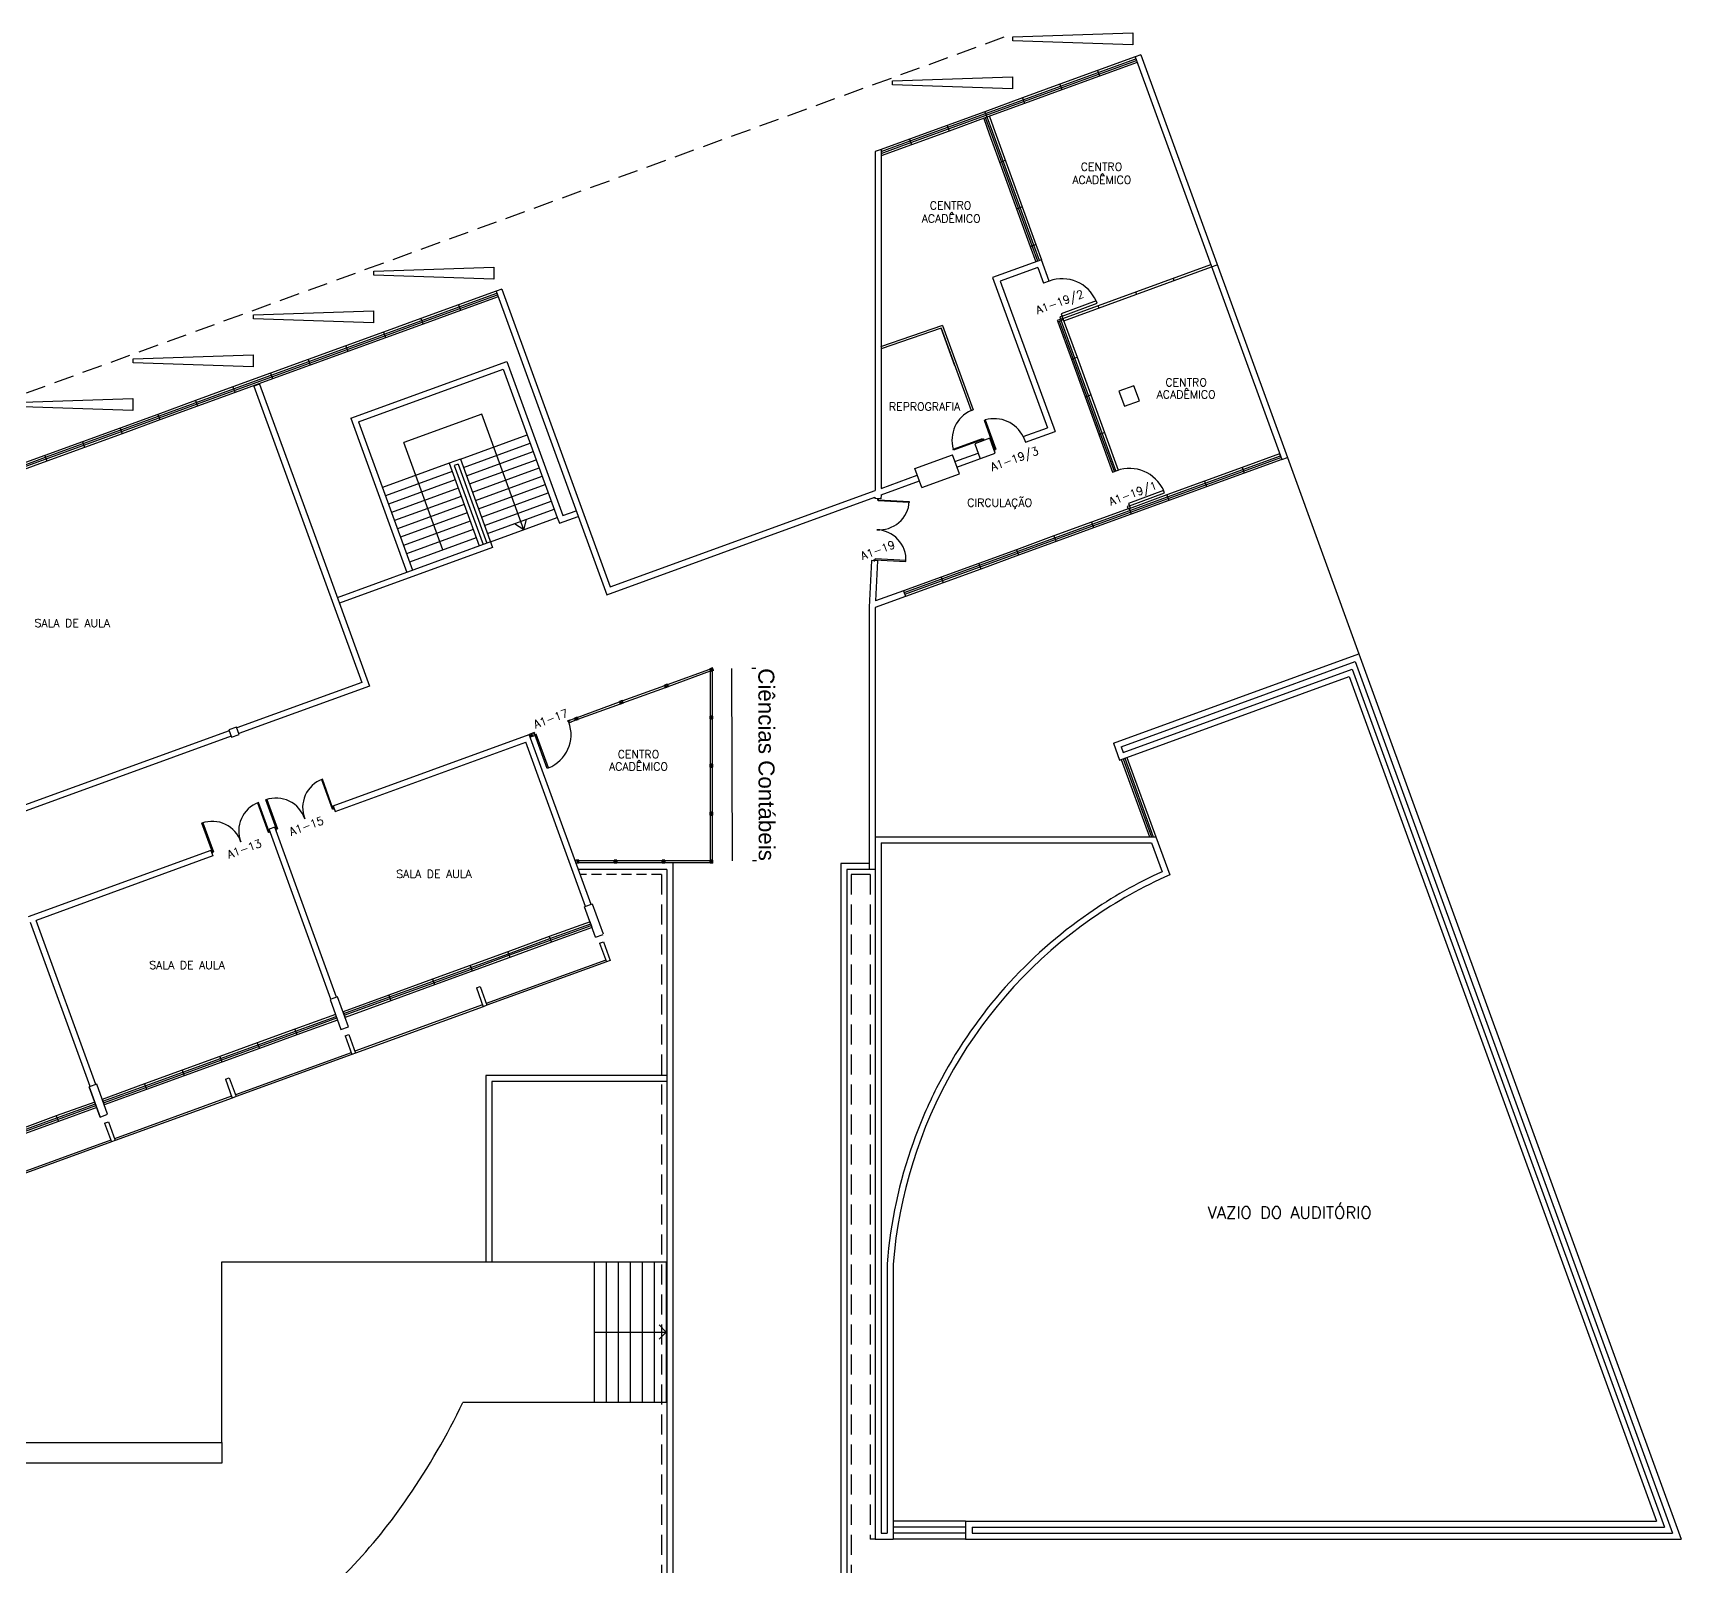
# Model space of a CAD drawing. Header units: millimetres. Extents: x -7340 to 2863, y 1192 to 16198.
# Drawn here: x 2821.81 to 2862.99, y 1228.91 to 1267.22 of the extents above; entities that cross this region are included whole.
import ezdxf
from ezdxf.enums import TextEntityAlignment as Align

# ---------------------------------------------------------------- set-up
doc = ezdxf.new("R2010")
doc.units = ezdxf.units.MM
doc.linetypes.add('DASHED', pattern=[0.75, 0.5, -0.25])
doc.linetypes.add('HIDDEN', pattern=[0.375, 0.25, -0.125])
for name, color, linetype in [('1', 1, 'Continuous'), ('ALVE', 2, 'Continuous'), ('ALVENARIA', 2, 'Continuous'), ('DIV2', 1, 'Continuous'), ('DIVISORIA', 2, 'Continuous'), ('ENDEREÇO', 2, 'Continuous'), ('ESC', 1, 'Continuous'), ('ESQUADRIA-', 1, 'Continuous'), ('ESTRUTURA', 3, 'Continuous'), ('GUARDACORPO', 1, 'Continuous'), ('PISO', 1, 'Continuous'), ('PORTA', 2, 'Continuous'), ('PROJECAO', 1, 'HIDDEN'), ('SALAS-DE-AULA', 2, 'Continuous'), ('TEXTO', 2, 'Continuous'), ('TEXTO-CENTRO-CUSTO', 2, 'Continuous')]:
    doc.layers.add(name, color=color, linetype=linetype)
doc.styles.get("Standard").update_dxf_attribs({"font": 'arial.ttf'})
doc.styles.add('UNB-100', font='simplex.shx', dxfattribs={"height": 0.2})
doc.dimstyles.new('1', dxfattribs={"dimtxt": 0.4, "dimasz": 0.18, "dimexe": 0.5, "dimexo": 1, "dimgap": 0.1, "dimtad": 1, "dimdec": 4, "dimzin": 12, "dimdsep": 46, "dimtxsty": 'Standard', "dimblk1": 'NONE', "dimblk2": 'NONE', "dimsah": 1, "dimcen": 0, "dimclrd": 2, "dimclre": 2, "dimclrt": 2, "dimadec": 0, "dimazin": 0, "dimtfac": 1, "dimtdec": 4, "dimtofl": 0, "dimtmove": 2, "dimatfit": 3, "dimldrblk": 'NONE', "dimfxl": 1, "dimtolj": 1, "dimtzin": 4, "dimarcsym": 0})

# ---------------------------------------------------------------- blocks, each defined once
blk = doc.blocks.new('ESQ1', base_point=(1.096, 1.3))
for p, q in [((1.096, 1.3), (1.096, 1.45)), ((1.096, 1.45), (2.096, 1.45)), ((2.096, 1.394), (1.096, 1.394)), ((2.096, 1.351), (1.096, 1.351)), ((1.096, 1.3), (2.096, 1.3)), ((2.096, 1.3), (2.096, 1.45))]:
    blk.add_line(p, q)
blk = doc.blocks.new('PD', base_point=(61, 32.975))
at = {"linetype": 'Continuous'}
for p, q in [((60.9, 33.75), (60.9, 33)), ((60.95, 33.75), (60.9, 33.75)), ((60.95, 33), (60.95, 33.75)), ((60.9, 33), (60.95, 33)), ((60.95, 33), (60.95, 32.95)), ((61, 33), (60.95, 33)), ((60.95, 32.95), (61, 32.95)), ((61, 32.95), (61, 33))]:
    blk.add_line(p, q, dxfattribs=at)
blk.add_arc((60.95, 33.002), 0.75, 93.8224, 180.1275, dxfattribs=at)
blk = doc.blocks.new('*D75')
at = {"layer": 'DEFPOINTS', "color": 0, "linetype": 'Continuous', "transparency": 16777216}
for p in [(2838.879, 1251.334), (2839.278, 1251.335), (2838.891, 1246.532)]:
    blk.add_point(p, dxfattribs=at)
at = {"layer": 'TEXTO-CENTRO-CUSTO', "color": 2, "linetype": 'Continuous', "lineweight": -2, "transparency": 16777216}
for p, q in [((2839.289, 1246.533), (2839.278, 1251.335)), ((2839.879, 1251.336), (2839.778, 1251.336)), ((2839.891, 1246.534), (2839.789, 1246.534))]:
    blk.add_line(p, q, dxfattribs=at)
at = {"layer": 'TEXTO-CENTRO-CUSTO', "color": 2, "linetype": 'Continuous', "transparency": 16777216, "insert": (2840.14, 1248.936), "char_height": 0.4, "attachment_point": 5, "rotation": 270.1369}
blk.add_mtext('\\A1;Ciências Contábeis', dxfattribs=at)
blk = doc.blocks.new('_NONE')
at = {"color": 0, "linetype": 'ByBlock'}
blk.add_circle((0, 0), 0.25, dxfattribs=at)

msp = doc.modelspace()

# ---------------------------------------------------------------- linework, layer by layer
at = {"layer": '1', "color": 1, "linetype": 'Continuous'}
msp.add_lwpolyline([(2835.83706, 1234.75425), (2837.63706, 1234.75425), (2837.45675, 1234.93456), (2837.63706, 1234.75425), (2837.45675, 1234.57394)], dxfattribs=at)
at = {"layer": 'ALVE'}
for p, q in [((2849.2984, 1267.21753), (2849.2984, 1266.91753)), ((2849.2984, 1267.21753), (2849.2984, 1266.91753)), ((2849.49498, 1266.66983), (2849.35403, 1266.61853)), ((2849.35403, 1266.61853), (2853.01602, 1256.55728)), ((2849.49498, 1266.66983), (2853.15697, 1256.60858)), ((2843.00588, 1264.30799), (2842.85588, 1264.25339)), ((2843.00588, 1264.30799), (2843.00588, 1255.83689)), ((2842.85588, 1264.25339), (2842.85588, 1255.7823)), ((2847.01339, 1261.55222), (2845.79179, 1261.10759)), ((2847.20772, 1261.0183), (2847.01339, 1261.55222)), ((2845.79179, 1261.10759), (2847.15987, 1257.34882)), ((2846.92374, 1261.35996), (2845.98405, 1261.01794)), ((2845.98405, 1261.01794), (2847.35213, 1257.25917)), ((2846.92374, 1261.35996), (2847.06677, 1260.967)), ((2847.20772, 1261.0183), (2847.06677, 1260.967)), ((2833.52863, 1260.81684), (2833.38768, 1260.76553)), ((2833.38768, 1260.76553), (2836.14813, 1253.18125)), ((2833.52863, 1260.81684), (2836.23778, 1253.37351)), ((2844.50739, 1259.8407), (2845.2572, 1257.78057)), ((2844.53725, 1259.90476), (2845.30417, 1257.79766)), ((2847.54749, 1260.08479), (2847.40654, 1260.03348)), ((2847.40654, 1260.03348), (2847.41792, 1260.00223)), ((2847.54749, 1260.08479), (2847.55887, 1260.05353)), ((2829.75394, 1257.59203), (2833.65367, 1259.01141)), ((2833.65367, 1259.01141), (2835.05595, 1255.15867)), ((2829.9462, 1257.50238), (2833.56401, 1258.81916)), ((2833.56401, 1258.81916), (2834.91499, 1255.10737)), ((2827.47531, 1258.44348), (2827.33436, 1258.39218)), ((2827.33436, 1258.39218), (2828.65153, 1254.77326)), ((2827.47531, 1258.44348), (2828.84379, 1254.68361)), ((2829.75394, 1257.59203), (2831.15622, 1253.73929)), ((2829.9462, 1257.50238), (2831.29718, 1253.79059)), ((2832.4946, 1256.56761), (2832.21269, 1256.465)), ((2832.4946, 1256.56761), (2833.29834, 1254.35933)), ((2853.01602, 1256.55728), (2853.15697, 1256.60858)), ((2832.21269, 1256.465), (2832.96513, 1254.39768)), ((2832.43483, 1256.43944), (2832.34086, 1256.40524)), ((2832.34086, 1256.40524), (2833.0591, 1254.43188)), ((2832.43483, 1256.43944), (2833.15307, 1254.46608)), ((2835.05595, 1255.15867), (2835.38484, 1255.27838)), ((2834.91499, 1255.10737), (2834.9663, 1254.96642)), ((2834.9663, 1254.96642), (2835.43614, 1255.13743)), ((2828.65153, 1254.77326), (2830.02919, 1250.98817)), ((2828.84379, 1254.68361), (2830.22145, 1250.89852)), ((2833.24704, 1254.50029), (2829.41779, 1253.10655)), ((2833.29834, 1254.35933), (2829.4691, 1252.9656)), ((2843.56727, 1253.27978), (2843.61858, 1253.13883)), ((2843.61858, 1253.13883), (2842.85588, 1252.86123)), ((2854.94244, 1251.70307), (2862.99457, 1229.58)), ((2854.70133, 1251.13643), (2862.38345, 1230.03)), ((2854.77559, 1251.32309), (2862.58023, 1229.88)), ((2854.85278, 1251.51081), (2862.78035, 1229.73)), ((2830.02919, 1250.98817), (2827.84441, 1250.19298)), ((2830.22145, 1250.89852), (2827.89571, 1250.05202)), ((2827.84441, 1250.19298), (2826.90472, 1249.85096)), ((2827.89571, 1250.05202), (2826.95602, 1249.71)), ((2826.71678, 1249.78255), (2820.95333, 1247.68483)), ((2826.76808, 1249.6416), (2821.00463, 1247.54387)), ((2829.31032, 1247.90429), (2834.21414, 1249.68913)), ((2829.36163, 1247.76333), (2834.12449, 1249.49687)), ((2835.62085, 1245.38564), (2834.12449, 1249.49687)), ((2835.76181, 1245.43694), (2834.21414, 1249.68913)), ((2827.8548, 1247.37032), (2827.71385, 1247.31902)), ((2829.25882, 1243.07425), (2827.71385, 1247.31902)), ((2829.39977, 1243.12555), (2827.8548, 1247.37032)), ((2826.25563, 1246.79247), (2821.69593, 1245.13288)), ((2826.30693, 1246.65152), (2821.88819, 1245.04323)), ((2823.2409, 1240.88811), (2821.74724, 1244.99192)), ((2823.38186, 1240.93941), (2821.88819, 1245.04323))]:
    msp.add_line(p, q, dxfattribs=at)
at = {"layer": 'ALVE', "linetype": 'Continuous'}
for p, q in [((2851.26425, 1261.37022), (2851.40521, 1261.42152)), ((2846.558, 1257.12976), (2847.15987, 1257.34882)), ((2846.61131, 1256.98954), (2847.35213, 1257.25917)), ((2844.85049, 1256.50828), (2845.43084, 1256.71951)), ((2844.90179, 1256.36732), (2845.85802, 1256.71536)), ((2843.00588, 1255.83689), (2843.9108, 1256.16626)), ((2836.23778, 1253.37351), (2842.85588, 1255.7823)), ((2843.00588, 1255.67727), (2843.00042, 1255.57483)), ((2843.00588, 1255.67727), (2843.9621, 1256.0253)), ((2836.14813, 1253.18125), (2842.8527, 1255.62151)), ((2842.8527, 1255.62151), (2842.85063, 1255.58281)), ((2843.00042, 1255.57483), (2842.85063, 1255.58281)), ((2842.76808, 1254.03299), (2842.70588, 1252.86522)), ((2842.91787, 1254.02501), (2842.86455, 1253.02401)), ((2843.56727, 1253.27978), (2842.86455, 1253.02401)), ((2842.70588, 1252.86522), (2842.70588, 1246.31741)), ((2842.85588, 1252.86123), (2842.85588, 1229.58)), ((2848.81113, 1249.47146), (2854.94244, 1251.70307)), ((2848.96504, 1249.04859), (2854.70133, 1251.13643)), ((2849.00339, 1249.3818), (2854.85278, 1251.51081)), ((2849.05469, 1249.24085), (2854.77559, 1251.32309)), ((2848.81113, 1249.47146), (2848.96504, 1249.04859)), ((2849.00339, 1249.3818), (2849.05469, 1249.24085)), ((2829.31032, 1247.90429), (2829.36163, 1247.76333)), ((2842.85588, 1247.13094), (2849.87155, 1247.13094)), ((2849.87155, 1247.13094), (2850.21804, 1246.17895)), ((2843.00588, 1246.98094), (2843.00588, 1229.73)), ((2843.00588, 1246.98094), (2849.76652, 1246.98094)), ((2849.76652, 1246.98094), (2850.02933, 1246.25885)), ((2844.5112, 1241.08376), (2844.43243, 1240.93376)), ((2843.85941, 1239.63744), (2843.80478, 1239.48744)), ((2843.15588, 1236.46247), (2843.15588, 1229.73)), ((2843.30588, 1236.45059), (2843.30588, 1229.58)), ((2843.00588, 1229.73), (2843.15588, 1229.73)), ((2845.11126, 1230.03), (2862.38345, 1230.03)), ((2845.11126, 1230.03), (2845.11126, 1229.58)), ((2845.28282, 1229.88), (2862.58023, 1229.88)), ((2845.28282, 1229.88), (2845.28282, 1229.73)), ((2845.28282, 1229.73), (2862.78035, 1229.73)), ((2842.85588, 1229.58), (2843.30588, 1229.58)), ((2845.11126, 1229.58), (2862.99457, 1229.58))]:
    msp.add_line(p, q, dxfattribs=at)
at = {"layer": 'ALVE'}
msp.add_lwpolyline([(2845.25699, 1257.78049), (2845.30417, 1257.79766)], dxfattribs=at)
at = {"layer": 'ALVE', "linetype": 'Continuous'}
for radius, start, end in [(11.78604, 114.443015, 124.703177), (11.63604, 113.75988, 124.775457), (11.63604, 124.775457, 175.458074), (11.78604, 124.703177, 151.882148), (11.78604, 152.705787, 159.59999), (11.78604, 160.376052, 175.458074)]:
    msp.add_arc((2854.90626, 1235.52915), radius, start, end, dxfattribs=at)
at = {"layer": 'ALVENARIA'}
msp.add_line((2821.31101, 1257.98115), (2824.31101, 1258.08115), dxfattribs=at)
at = {"layer": 'DIV2'}
for p, q in [((2847.54749, 1260.08479), (2851.24261, 1261.4297)), ((2847.56914, 1260.02531), (2851.26425, 1261.37022)), ((2850.30291, 1261.08768), (2850.32456, 1261.0282)), ((2849.36322, 1260.74566), (2849.38487, 1260.68618)), ((2848.42353, 1260.40364), (2848.44518, 1260.34416)), ((2837.66623, 1250.93495), (2838.72808, 1251.32143)), ((2837.68333, 1250.88796), (2838.74518, 1251.27445)), ((2838.79044, 1251.35477), (2838.72466, 1251.33083)), ((2838.7486, 1251.26505), (2838.72466, 1251.33083)), ((2838.72808, 1251.32143), (2838.74518, 1251.27445)), ((2838.74452, 1250.14491), (2838.74452, 1251.27491)), ((2838.74452, 1251.27491), (2838.79452, 1251.27491)), ((2838.81438, 1251.28899), (2838.7486, 1251.26505)), ((2838.78259, 1251.30991), (2838.75646, 1251.30991)), ((2838.75725, 1251.30544), (2838.7818, 1251.31438)), ((2838.7818, 1251.31438), (2838.75725, 1251.30544)), ((2838.77399, 1251.29763), (2838.76505, 1251.32219)), ((2838.76505, 1251.32219), (2838.77399, 1251.29763)), ((2838.76952, 1251.29684), (2838.76952, 1251.32297)), ((2838.81438, 1251.28899), (2838.79044, 1251.35477)), ((2838.79452, 1250.14491), (2838.79452, 1251.27491)), ((2836.5386, 1250.52452), (2837.60045, 1250.91101)), ((2836.5557, 1250.47754), (2837.61755, 1250.86402)), ((2837.66281, 1250.94434), (2837.59703, 1250.9204)), ((2837.62097, 1250.85462), (2837.59703, 1250.9204)), ((2837.60045, 1250.91101), (2837.61755, 1250.86402)), ((2837.68675, 1250.87857), (2837.62097, 1250.85462)), ((2837.62961, 1250.89502), (2837.65417, 1250.90395)), ((2837.65417, 1250.90395), (2837.62961, 1250.89502)), ((2837.62961, 1250.89502), (2837.65417, 1250.90395)), ((2837.64636, 1250.88721), (2837.63742, 1250.91176)), ((2837.63742, 1250.91176), (2837.64636, 1250.88721)), ((2837.64636, 1250.88721), (2837.63742, 1250.91176)), ((2837.68675, 1250.87857), (2837.66281, 1250.94434)), ((2837.66623, 1250.93495), (2837.68333, 1250.88796)), ((2835.41097, 1250.1141), (2836.47282, 1250.50058)), ((2835.42807, 1250.06711), (2836.48992, 1250.4536)), ((2836.53518, 1250.53392), (2836.4694, 1250.50998)), ((2836.49334, 1250.4442), (2836.4694, 1250.50998)), ((2836.47282, 1250.50058), (2836.48992, 1250.4536)), ((2836.55912, 1250.46814), (2836.49334, 1250.4442)), ((2836.52654, 1250.49353), (2836.50198, 1250.48459)), ((2836.50198, 1250.48459), (2836.52654, 1250.49353)), ((2836.50198, 1250.48459), (2836.52654, 1250.49353)), ((2836.50979, 1250.50134), (2836.51873, 1250.47678)), ((2836.51873, 1250.47678), (2836.50979, 1250.50134)), ((2836.51873, 1250.47678), (2836.50979, 1250.50134)), ((2836.55912, 1250.46814), (2836.53518, 1250.53392)), ((2836.5386, 1250.52452), (2836.5557, 1250.47754)), ((2835.17666, 1250.02715), (2835.18606, 1250.03056)), ((2835.18176, 1250.01305), (2835.17666, 1250.02715)), ((2835.19117, 1250.01645), (2835.18176, 1250.01305)), ((2835.18265, 1250.03996), (2835.22967, 1250.05698)), ((2835.18606, 1250.03056), (2835.18265, 1250.03996)), ((2835.20016, 1250.03566), (2835.18606, 1250.03056)), ((2835.20308, 1249.98354), (2835.19117, 1250.01645)), ((2835.19962, 1250.03717), (2835.34519, 1250.09016)), ((2835.21664, 1249.99016), (2835.19962, 1250.03717)), ((2835.21248, 1249.98695), (2835.20308, 1249.98354)), ((2835.21719, 1249.98865), (2835.21248, 1249.98695)), ((2835.21589, 1249.97755), (2835.21248, 1249.98695)), ((2835.2629, 1249.99457), (2835.21589, 1249.97755)), ((2835.21664, 1249.99016), (2835.36229, 1250.04317)), ((2835.22967, 1250.05698), (2835.23307, 1250.04758)), ((2835.2595, 1250.00397), (2835.2629, 1249.99457)), ((2835.40755, 1250.1235), (2835.34177, 1250.09955)), ((2835.36571, 1250.03378), (2835.34177, 1250.09955)), ((2835.34519, 1250.09016), (2835.36229, 1250.04317)), ((2835.43149, 1250.05772), (2835.36571, 1250.03378)), ((2835.37435, 1250.07417), (2835.39891, 1250.0831)), ((2835.37435, 1250.07417), (2835.39891, 1250.0831)), ((2835.39891, 1250.0831), (2835.37435, 1250.07417)), ((2835.3911, 1250.06636), (2835.38216, 1250.09091)), ((2835.3911, 1250.06636), (2835.38216, 1250.09091)), ((2835.38216, 1250.09091), (2835.3911, 1250.06636)), ((2835.43149, 1250.05772), (2835.40755, 1250.1235)), ((2835.41097, 1250.1141), (2835.42807, 1250.06711)), ((2838.73452, 1250.07491), (2838.73452, 1250.14491)), ((2838.80452, 1250.14491), (2838.73452, 1250.14491)), ((2838.80452, 1250.07491), (2838.73452, 1250.07491)), ((2838.74452, 1250.14491), (2838.79452, 1250.14491)), ((2838.74452, 1248.94491), (2838.74452, 1250.07491)), ((2838.74452, 1250.07491), (2838.79452, 1250.07491)), ((2838.78259, 1250.10991), (2838.75646, 1250.10991)), ((2838.78259, 1250.10991), (2838.75646, 1250.10991)), ((2838.78259, 1250.10991), (2838.75646, 1250.10991)), ((2838.76952, 1250.09684), (2838.76952, 1250.12297)), ((2838.76952, 1250.12297), (2838.76952, 1250.09684)), ((2838.76952, 1250.09684), (2838.76952, 1250.12297)), ((2838.79452, 1248.94491), (2838.79452, 1250.07491)), ((2838.80452, 1250.07491), (2838.80452, 1250.14491)), ((2834.27992, 1249.71307), (2834.21414, 1249.68913)), ((2834.23808, 1249.62335), (2834.21414, 1249.68913)), ((2834.30386, 1249.64729), (2834.23808, 1249.62335)), ((2834.24672, 1249.66374), (2834.27127, 1249.67268)), ((2834.27127, 1249.67268), (2834.24672, 1249.66374)), ((2834.26347, 1249.65594), (2834.25453, 1249.68049)), ((2834.25453, 1249.68049), (2834.26347, 1249.65594)), ((2834.33642, 1249.73353), (2834.27992, 1249.71307)), ((2834.30386, 1249.64729), (2834.27992, 1249.71307)), ((2834.30384, 1249.64729), (2834.35086, 1249.66431)), ((2834.32573, 1249.71902), (2834.33983, 1249.72413)), ((2834.34275, 1249.67201), (2834.32573, 1249.71902)), ((2834.33983, 1249.72413), (2834.33642, 1249.73353)), ((2834.34923, 1249.72754), (2834.33983, 1249.72413)), ((2834.34275, 1249.67201), (2834.34745, 1249.67371)), ((2834.34494, 1249.71003), (2834.35434, 1249.71343)), ((2834.35685, 1249.67712), (2834.34494, 1249.71003)), ((2834.34745, 1249.67371), (2834.35685, 1249.67712)), ((2834.35086, 1249.66431), (2834.34745, 1249.67371)), ((2834.35434, 1249.71343), (2834.34923, 1249.72754)), ((2834.35345, 1249.68652), (2834.38636, 1249.69844)), ((2838.73452, 1248.87491), (2838.73452, 1248.94491)), ((2838.80452, 1248.94491), (2838.73452, 1248.94491)), ((2838.80452, 1248.87491), (2838.73452, 1248.87491)), ((2838.74452, 1248.94491), (2838.79452, 1248.94491)), ((2838.74452, 1247.74491), (2838.74452, 1248.87491)), ((2838.74452, 1248.87491), (2838.79452, 1248.87491)), ((2838.78259, 1248.90991), (2838.75646, 1248.90991)), ((2838.78259, 1248.90991), (2838.75646, 1248.90991)), ((2838.78259, 1248.90991), (2838.75646, 1248.90991)), ((2838.76952, 1248.89684), (2838.76952, 1248.92297)), ((2838.76952, 1248.92297), (2838.76952, 1248.89684)), ((2838.76952, 1248.89684), (2838.76952, 1248.92297)), ((2838.79452, 1247.74491), (2838.79452, 1248.87491)), ((2838.80452, 1248.87491), (2838.80452, 1248.94491)), ((2838.73452, 1247.67491), (2838.73452, 1247.74491)), ((2838.80452, 1247.74491), (2838.73452, 1247.74491)), ((2838.80452, 1247.67491), (2838.73452, 1247.67491)), ((2838.74452, 1247.74491), (2838.79452, 1247.74491)), ((2838.74452, 1246.54491), (2838.74452, 1247.67491)), ((2838.74452, 1247.67491), (2838.79452, 1247.67491)), ((2838.78259, 1247.70991), (2838.75646, 1247.70991)), ((2838.78259, 1247.70991), (2838.75646, 1247.70991)), ((2838.78259, 1247.70991), (2838.75646, 1247.70991)), ((2838.76952, 1247.69684), (2838.76952, 1247.72297)), ((2838.76952, 1247.72297), (2838.76952, 1247.69684)), ((2838.76952, 1247.69684), (2838.76952, 1247.72297)), ((2838.79452, 1246.54491), (2838.79452, 1247.67491)), ((2838.80452, 1247.67491), (2838.80452, 1247.74491)), ((2835.38038, 1246.47491), (2835.38038, 1246.54491)), ((2835.45038, 1246.54491), (2835.38038, 1246.54491)), ((2835.45038, 1246.47491), (2835.38038, 1246.47491)), ((2835.42844, 1246.50991), (2835.40231, 1246.50991)), ((2835.41538, 1246.52297), (2835.41538, 1246.49684)), ((2835.45038, 1246.47491), (2835.45038, 1246.54491)), ((2835.45038, 1246.53491), (2836.33452, 1246.53491)), ((2835.45038, 1246.48491), (2836.33452, 1246.48491)), ((2836.33452, 1246.47491), (2836.33452, 1246.54491)), ((2836.40452, 1246.54491), (2836.33452, 1246.54491)), ((2836.33452, 1246.53491), (2836.33452, 1246.48491)), ((2836.40452, 1246.47491), (2836.33452, 1246.47491)), ((2836.35646, 1246.50991), (2836.38259, 1246.50991)), ((2836.38259, 1246.50991), (2836.35646, 1246.50991)), ((2836.35646, 1246.50991), (2836.38259, 1246.50991)), ((2836.36952, 1246.49684), (2836.36952, 1246.52297)), ((2836.36952, 1246.52297), (2836.36952, 1246.49684)), ((2836.36952, 1246.49684), (2836.36952, 1246.52297)), ((2836.40452, 1246.47491), (2836.40452, 1246.54491)), ((2836.40452, 1246.53491), (2837.53452, 1246.53491)), ((2836.40452, 1246.53491), (2836.40452, 1246.48491)), ((2836.40452, 1246.48491), (2837.53452, 1246.48491)), ((2837.53452, 1246.47491), (2837.53452, 1246.54491)), ((2837.60452, 1246.54491), (2837.53452, 1246.54491)), ((2837.53452, 1246.53491), (2837.53452, 1246.48491)), ((2837.60452, 1246.47491), (2837.53452, 1246.47491)), ((2837.55646, 1246.50991), (2837.58259, 1246.50991)), ((2837.58259, 1246.50991), (2837.55646, 1246.50991)), ((2837.55646, 1246.50991), (2837.58259, 1246.50991)), ((2837.56952, 1246.49684), (2837.56952, 1246.52297)), ((2837.56952, 1246.52297), (2837.56952, 1246.49684)), ((2837.56952, 1246.49684), (2837.56952, 1246.52297)), ((2837.60452, 1246.47491), (2837.60452, 1246.54491)), ((2837.60452, 1246.53491), (2838.73452, 1246.53491)), ((2837.60452, 1246.53491), (2837.60452, 1246.48491)), ((2837.60452, 1246.48491), (2838.73452, 1246.48491)), ((2838.73452, 1246.47491), (2838.73452, 1246.54491)), ((2838.80452, 1246.54491), (2838.73452, 1246.54491)), ((2838.73452, 1246.53491), (2838.73452, 1246.48491)), ((2838.80452, 1246.47491), (2838.73452, 1246.47491)), ((2838.74452, 1246.54491), (2838.79452, 1246.54491)), ((2838.75646, 1246.50991), (2838.78259, 1246.50991)), ((2838.78259, 1246.50991), (2838.75646, 1246.50991)), ((2838.78259, 1246.50991), (2838.75646, 1246.50991)), ((2838.76952, 1246.49684), (2838.76952, 1246.52297)), ((2838.76952, 1246.52297), (2838.76952, 1246.49684)), ((2838.76952, 1246.49684), (2838.76952, 1246.52297)), ((2838.80452, 1246.47491), (2838.80452, 1246.54491))]:
    msp.add_line(p, q, dxfattribs=at)
at = {"layer": 'DIVISORIA'}
for p, q in [((2845.58529, 1257.53778), (2845.60878, 1257.54633)), ((2844.81831, 1256.7935), (2844.80976, 1256.817))]:
    msp.add_line(p, q, dxfattribs=at)
at = {"layer": 'ESC'}
for p, q in [((2833.02931, 1257.69338), (2831.07944, 1256.98369)), ((2834.08102, 1254.80383), (2833.02931, 1257.69338)), ((2832.05591, 1254.30087), (2831.07944, 1256.98369)), ((2832.4946, 1256.56761), (2834.16255, 1257.17469)), ((2832.56984, 1256.36088), (2834.23779, 1256.96796)), ((2832.64508, 1256.15414), (2834.31304, 1256.76123)), ((2832.72033, 1255.94741), (2834.38828, 1256.5545)), ((2832.21269, 1256.465), (2830.54473, 1255.85792)), ((2832.28793, 1256.25827), (2830.61998, 1255.65118)), ((2832.79557, 1255.74068), (2834.46353, 1256.34777)), ((2832.87082, 1255.53395), (2834.53877, 1256.14103)), ((2832.36318, 1256.05154), (2830.69522, 1255.44445)), ((2832.43842, 1255.84481), (2830.77047, 1255.23772)), ((2832.94606, 1255.32721), (2834.61402, 1255.9343)), ((2833.02131, 1255.12048), (2834.68926, 1255.72757)), ((2832.51367, 1255.63807), (2830.84571, 1255.03099)), ((2832.58891, 1255.43134), (2830.92096, 1254.82426)), ((2833.09655, 1254.91375), (2834.76451, 1255.52084)), ((2833.1718, 1254.70702), (2834.83975, 1255.3141)), ((2832.66415, 1255.22461), (2830.9962, 1254.61752)), ((2832.7394, 1255.01788), (2831.07144, 1254.41079)), ((2833.24704, 1254.50029), (2834.91499, 1255.10737)), ((2834.08102, 1254.80383), (2833.84425, 1254.95177)), ((2834.08102, 1254.80383), (2834.14694, 1255.06194)), ((2832.81464, 1254.81114), (2831.14669, 1254.20406)), ((2832.88989, 1254.60441), (2831.22193, 1253.99733))]:
    msp.add_line(p, q, dxfattribs=at)
at = {"layer": 'ESQUADRIA-'}
for p, q in [((2849.35403, 1266.61853), (2848.41433, 1266.27651)), ((2848.43171, 1266.22875), (2849.37141, 1266.57077)), ((2848.44652, 1266.18808), (2849.38621, 1266.5301)), ((2849.40533, 1266.47757), (2848.46564, 1266.13555)), ((2849.35403, 1266.61853), (2849.40533, 1266.47757)), ((2848.41433, 1266.27651), (2848.46564, 1266.13555)), ((2846.53495, 1265.59247), (2845.59526, 1265.25045)), ((2845.61264, 1265.20269), (2846.55233, 1265.54471)), ((2846.53495, 1265.59247), (2846.58625, 1265.45151)), ((2845.59526, 1265.25045), (2844.65556, 1264.90842)), ((2844.67294, 1264.86067), (2845.61264, 1265.20269)), ((2844.68775, 1264.82), (2845.62744, 1265.16202)), ((2845.59526, 1265.25045), (2845.64656, 1265.10949)), ((2845.59526, 1265.25045), (2845.64656, 1265.10949)), ((2845.62744, 1265.16202), (2846.56713, 1265.50404)), ((2846.58625, 1265.45151), (2845.64656, 1265.10949)), ((2845.71022, 1265.13266), (2845.84877, 1264.75199)), ((2845.64656, 1265.10949), (2844.70687, 1264.76747)), ((2845.56926, 1265.08136), (2845.70782, 1264.70069)), ((2845.75557, 1264.71807), (2845.61702, 1265.09874)), ((2845.79624, 1264.73287), (2845.65769, 1265.11354)), ((2846.09759, 1263.77838), (2845.75557, 1264.71807)), ((2846.13826, 1263.79318), (2845.79624, 1264.73287)), ((2845.84877, 1264.75199), (2846.19079, 1263.8123)), ((2843.71587, 1264.5664), (2843.00588, 1264.30799)), ((2843.00588, 1264.25391), (2843.73325, 1264.51865)), ((2843.00588, 1264.20785), (2843.74805, 1264.47798)), ((2843.76717, 1264.42545), (2843.00588, 1264.14836)), ((2845.70782, 1264.70069), (2846.04984, 1263.761)), ((2833.38768, 1260.76553), (2833.43898, 1260.62458)), ((2833.38768, 1260.76553), (2833.43898, 1260.62458)), ((2847.41792, 1260.00223), (2847.55887, 1260.05353)), ((2847.41792, 1260.00223), (2847.55887, 1260.05353)), ((2847.41792, 1260.00223), (2847.75994, 1259.06253)), ((2847.80769, 1259.07991), (2847.46567, 1260.01961)), ((2847.84836, 1259.09472), (2847.50634, 1260.03441)), ((2847.55887, 1260.05353), (2847.90089, 1259.11384)), ((2847.75994, 1259.06253), (2847.90089, 1259.11384)), ((2844.50697, 1253.6218), (2843.56727, 1253.27978)), ((2844.50697, 1253.6218), (2844.55827, 1253.48085)), ((2843.58465, 1253.23203), (2844.52435, 1253.57405)), ((2843.59946, 1253.19136), (2844.53915, 1253.53338)), ((2844.55827, 1253.48085), (2843.61858, 1253.13883)), ((2835.73214, 1245.00678), (2834.71409, 1244.63624)), ((2834.73148, 1244.58849), (2835.74952, 1244.95903)), ((2834.71409, 1244.63624), (2833.67449, 1244.25785)), ((2833.69187, 1244.2101), (2834.73148, 1244.58849)), ((2833.70668, 1244.16943), (2834.74628, 1244.54781)), ((2834.71409, 1244.63624), (2834.7654, 1244.49528)), ((2834.71409, 1244.63624), (2834.7654, 1244.49528)), ((2834.74628, 1244.54781), (2835.76433, 1244.91835)), ((2835.78345, 1244.86582), (2834.7654, 1244.49528)), ((2834.7654, 1244.49528), (2833.7258, 1244.1169)), ((2831.79511, 1243.57381), (2830.70193, 1243.17593)), ((2830.71931, 1243.12818), (2831.81249, 1243.52606)), ((2830.73412, 1243.08751), (2831.82729, 1243.48539)), ((2831.84641, 1243.43286), (2830.75324, 1243.03498)), ((2830.70193, 1243.17593), (2829.55975, 1242.76021)), ((2829.57713, 1242.71246), (2830.71931, 1243.12818)), ((2829.59193, 1242.67179), (2830.73412, 1243.08751)), ((2830.75324, 1243.03498), (2829.61105, 1242.61926)), ((2830.70193, 1243.17593), (2830.75324, 1243.03498)), ((2830.70193, 1243.17593), (2830.75324, 1243.03498)), ((2829.37185, 1242.69182), (2828.35792, 1242.32278)), ((2828.3753, 1242.27503), (2829.38923, 1242.64407)), ((2828.3901, 1242.23436), (2829.40404, 1242.6034)), ((2829.42316, 1242.55087), (2828.40922, 1242.18182)), ((2829.37185, 1242.69182), (2829.42316, 1242.55087)), ((2829.55975, 1242.76021), (2829.61105, 1242.61926)), ((2828.35792, 1242.32278), (2828.40922, 1242.18182)), ((2824.59915, 1240.9547), (2823.54283, 1240.57023)), ((2823.56021, 1240.52248), (2824.61653, 1240.90695)), ((2823.57502, 1240.48181), (2824.63133, 1240.86627)), ((2824.59915, 1240.9547), (2824.65045, 1240.81374)), ((2823.35422, 1240.50368), (2822.39546, 1240.15472)), ((2822.41284, 1240.10697), (2823.3716, 1240.45593)), ((2822.42764, 1240.0663), (2823.3864, 1240.41526)), ((2823.5419, 1240.57199), (2823.59321, 1240.43104)), ((2824.65045, 1240.81374), (2823.59414, 1240.42928)), ((2822.39546, 1240.15472), (2822.44676, 1240.01377)), ((2823.40552, 1240.36273), (2822.44676, 1240.01377))]:
    msp.add_line(p, q, dxfattribs=at)
at = {"layer": 'ESQUADRIA-', "color": 1}
for p, q in [((2844.65556, 1264.90842), (2843.71587, 1264.5664)), ((2843.73325, 1264.51865), (2844.67294, 1264.86067)), ((2843.74805, 1264.47798), (2844.68775, 1264.82)), ((2844.70687, 1264.76747), (2843.76717, 1264.42545)), ((2844.65556, 1264.90842), (2844.70687, 1264.76747)), ((2844.65556, 1264.90842), (2844.70687, 1264.76747)), ((2843.71587, 1264.5664), (2843.76717, 1264.42545)), ((2843.71587, 1264.5664), (2843.76717, 1264.42545))]:
    msp.add_line(p, q, dxfattribs=at)
at = {"layer": 'ESQUADRIA-', "linetype": 'Continuous'}
for p, q in [((2845.96844, 1263.98464), (2846.10939, 1264.03594)), ((2846.04984, 1263.761), (2846.39186, 1262.8213)), ((2846.43961, 1262.83868), (2846.09759, 1263.77838)), ((2846.48028, 1262.85349), (2846.13826, 1263.79318)), ((2846.19079, 1263.8123), (2846.53281, 1262.87261)), ((2846.39186, 1262.8213), (2846.53281, 1262.87261)), ((2846.73388, 1261.88161), (2846.87483, 1261.93291)), ((2846.73388, 1261.88161), (2846.87244, 1261.50092)), ((2846.92019, 1261.5183), (2846.78163, 1261.89899)), ((2846.96086, 1261.5331), (2846.8223, 1261.91379)), ((2846.87483, 1261.93291), (2847.01339, 1261.55222)), ((2843.85095, 1256.3307), (2844.79064, 1256.67272)), ((2844.96165, 1256.20288), (2844.79064, 1256.67272)), ((2844.02196, 1255.86086), (2843.85095, 1256.3307)), ((2844.02196, 1255.86086), (2844.96165, 1256.20288)), ((2849.00823, 1249.06431), (2849.71192, 1247.13094)), ((2849.05427, 1249.08107), (2849.76406, 1247.13094)), ((2849.09237, 1249.09494), (2849.8072, 1247.13094)), ((2849.14918, 1249.11562), (2849.87155, 1247.13094)), ((2835.78345, 1244.86582), (2835.73214, 1245.00678)), ((2845.11126, 1230.03), (2843.30588, 1230.03)), ((2845.11126, 1229.88), (2843.30588, 1229.88)), ((2845.11126, 1229.73), (2843.30588, 1229.73)), ((2845.11126, 1229.58), (2843.30588, 1229.58))]:
    msp.add_line(p, q, dxfattribs=at)
at = {"layer": 'ESTRUTURA'}
for p, q in [((2846.2984, 1267.11753), (2849.2984, 1267.21753)), ((2849.2984, 1267.21753), (2849.2984, 1266.91753)), ((2846.2984, 1267.01753), (2846.2984, 1267.11753)), ((2849.2984, 1266.91753), (2846.2984, 1267.01753)), ((2843.29139, 1266.02307), (2846.29139, 1266.12307)), ((2843.29139, 1265.92307), (2843.29139, 1266.02307)), ((2846.29139, 1266.12307), (2846.29139, 1265.82307)), ((2846.29139, 1265.82307), (2843.29139, 1265.92307)), ((2830.33206, 1261.26454), (2833.33206, 1261.36454)), ((2830.33206, 1261.16454), (2830.33206, 1261.26454)), ((2833.33206, 1261.06454), (2830.33206, 1261.16454)), ((2833.33206, 1261.36454), (2833.33206, 1261.06454)), ((2827.32504, 1260.17008), (2830.32504, 1260.27008)), ((2830.32504, 1260.27008), (2830.32504, 1259.97008)), ((2827.32504, 1260.07008), (2827.32504, 1260.17008)), ((2830.32504, 1259.97008), (2827.32504, 1260.07008)), ((2824.31803, 1259.07561), (2827.31803, 1259.17561)), ((2824.31803, 1258.97561), (2824.31803, 1259.07561)), ((2827.31803, 1258.87561), (2824.31803, 1258.97561)), ((2827.31803, 1259.17561), (2827.31803, 1258.87561)), ((2821.31101, 1257.98115), (2824.31101, 1258.08115)), ((2824.31101, 1257.78115), (2821.31101, 1257.88115)), ((2824.31101, 1258.08115), (2824.31101, 1257.78115)), ((2826.89616, 1249.87445), (2826.70823, 1249.80604)), ((2826.70823, 1249.80604), (2826.77663, 1249.61811)), ((2826.77663, 1249.61811), (2826.96457, 1249.68651)), ((2826.96457, 1249.68651), (2826.89616, 1249.87445)), ((2835.7853, 1245.44549), (2835.59736, 1245.37709)), ((2835.87098, 1244.62533), (2835.59736, 1245.37709)), ((2835.76181, 1245.43694), (2835.62085, 1245.38564)), ((2836.06593, 1244.69629), (2835.79231, 1245.44804)), ((2835.87098, 1244.62533), (2836.05892, 1244.69374)), ((2829.42326, 1243.1341), (2829.23533, 1243.0657)), ((2829.42326, 1243.1341), (2829.23533, 1243.0657)), ((2829.23533, 1243.0657), (2829.50894, 1242.31394)), ((2829.69688, 1242.38235), (2829.42326, 1243.1341)), ((2829.69688, 1242.38235), (2829.42326, 1243.1341)), ((2829.50894, 1242.31394), (2829.69688, 1242.38235)), ((2829.50894, 1242.31394), (2829.69688, 1242.38235)), ((2823.40535, 1240.94796), (2823.21741, 1240.87956)), ((2823.40535, 1240.94796), (2823.21741, 1240.87956)), ((2823.49103, 1240.12781), (2823.21741, 1240.87956)), ((2823.21741, 1240.87956), (2823.49103, 1240.12781)), ((2823.67897, 1240.19621), (2823.40535, 1240.94796)), ((2823.67897, 1240.19621), (2823.40535, 1240.94796)), ((2823.49103, 1240.12781), (2823.67897, 1240.19621)), ((2823.49103, 1240.12781), (2823.67897, 1240.19621))]:
    msp.add_line(p, q, dxfattribs=at)
at = {"layer": 'ESTRUTURA', "linetype": 'Continuous'}
for p, q in [((2849.32368, 1258.40114), (2848.9478, 1258.26433)), ((2848.9478, 1258.26433), (2849.08461, 1257.88845)), ((2849.46049, 1258.02526), (2849.32368, 1258.40114)), ((2849.08461, 1257.88845), (2849.46049, 1258.02526)), ((2845.72162, 1257.0901), (2845.34575, 1256.95329)), ((2845.34575, 1256.95329), (2845.48256, 1256.57741)), ((2845.85843, 1256.71422), (2845.72162, 1257.0901)), ((2835.97182, 1244.47484), (2836.06579, 1244.50904)), ((2835.97182, 1244.47484), (2836.14218, 1244.00678)), ((2836.06579, 1244.50904), (2836.23615, 1244.04098)), ((2836.23615, 1244.04098), (2836.14218, 1244.00678)), ((2832.89176, 1243.35379), (2832.98573, 1243.38799)), ((2832.89176, 1243.35379), (2833.06212, 1242.88573)), ((2832.98573, 1243.38799), (2833.15609, 1242.91993)), ((2833.15609, 1242.91993), (2833.06212, 1242.88573)), ((2829.60999, 1242.15932), (2829.70396, 1242.19353)), ((2829.60999, 1242.15932), (2829.78035, 1241.69126)), ((2829.70396, 1242.19353), (2829.87432, 1241.72547)), ((2829.87432, 1241.72547), (2829.78035, 1241.69126)), ((2826.62302, 1241.07216), (2826.71699, 1241.10636)), ((2826.62302, 1241.07216), (2826.79338, 1240.6041)), ((2826.71699, 1241.10636), (2826.88735, 1240.6383)), ((2826.88735, 1240.6383), (2826.79338, 1240.6041)), ((2823.60243, 1239.97486), (2823.6964, 1240.00906)), ((2823.6964, 1240.00906), (2823.86744, 1239.53914)), ((2823.60243, 1239.97486), (2823.77347, 1239.50494)), ((2823.86744, 1239.53914), (2823.77347, 1239.50494))]:
    msp.add_line(p, q, dxfattribs=at)
at = {"layer": 'GUARDACORPO', "linetype": 'Continuous'}
for p, q in [((2836.12575, 1244.05191), (2833.13966, 1242.96506)), ((2836.14218, 1244.00678), (2833.15609, 1242.91993)), ((2833.04569, 1242.93086), (2829.85789, 1241.7706)), ((2833.06212, 1242.88573), (2829.87432, 1241.72547)), ((2829.76392, 1241.73639), (2826.87092, 1240.68343)), ((2829.78035, 1241.69126), (2826.88735, 1240.6383)), ((2826.77695, 1240.64923), (2823.85101, 1239.58427)), ((2826.79338, 1240.6041), (2823.86744, 1239.53914)), ((2823.75637, 1239.55192), (2820.9194, 1238.51935)), ((2823.77347, 1239.50494), (2820.9365, 1238.47237))]:
    msp.add_line(p, q, dxfattribs=at)
at = {"layer": 'PISO'}
msp.add_line((2853.15697, 1256.60858), (2854.94244, 1251.70307), dxfattribs=at)
at = {"layer": 'PISO', "linetype": 'Continuous'}
for p, q in [((2837.64758, 1246.31741), (2835.44134, 1246.31741)), ((2837.64758, 1246.31741), (2837.64758, 1209.45124)), ((2837.64758, 1246.31741), (2837.64758, 1209.45124)), ((2837.79758, 1246.48491), (2837.79758, 1209.30124)), ((2841.99758, 1246.46741), (2841.99758, 1209.30124)), ((2842.70588, 1246.46741), (2841.99758, 1246.46741)), ((2842.14758, 1246.31741), (2842.14758, 1209.45124)), ((2842.14758, 1246.31741), (2842.14758, 1209.45124)), ((2842.85588, 1246.31741), (2842.14758, 1246.31741)), ((2833.13161, 1241.16244), (2833.13161, 1236.51388)), ((2837.63408, 1241.16244), (2833.13161, 1241.16244)), ((2833.28161, 1241.01244), (2833.28161, 1236.51388)), ((2837.63706, 1241.01244), (2833.28161, 1241.01244)), ((2826.53009, 1231.99493), (2826.53009, 1236.51388)), ((2826.53009, 1236.51388), (2833.28161, 1236.51388)), ((2833.28161, 1236.51388), (2837.63706, 1236.51388)), ((2835.83706, 1236.51388), (2835.83706, 1232.99462)), ((2836.13706, 1236.51388), (2836.13706, 1232.99462)), ((2836.43706, 1236.51388), (2836.43706, 1232.99462)), ((2836.73706, 1236.51388), (2836.73706, 1232.99462)), ((2837.03706, 1236.51388), (2837.03706, 1232.99462)), ((2837.33706, 1236.51388), (2837.33706, 1232.99462)), ((2837.63706, 1236.51388), (2837.63706, 1232.99462)), ((2837.63706, 1232.99462), (2832.55711, 1232.99462)), ((2820.52872, 1231.99493), (2826.53009, 1231.99493)), ((2826.53009, 1231.99493), (2826.53009, 1231.47545)), ((2826.53009, 1231.47545), (2820.52872, 1231.47545))]:
    msp.add_line(p, q, dxfattribs=at)
msp.add_lwpolyline([(2828.68442, 1210.56872, 0.22342058), (2825.40046, 1219.21111, -0.24668739), (2823.95038, 1223.05531, -0.14424696), (2824.68853, 1225.0091, -0.12149688), (2826.82867, 1226.74416, 0.09268255), (2829.7413, 1228.84235, 0.04098675), (2831.18945, 1230.63404, 0.03637482), (2832.55711, 1232.99462)], format="xyb", dxfattribs=at)
at = {"layer": 'PORTA'}
for p, q in [((2845.85035, 1256.80952), (2845.58529, 1257.53778)), ((2845.60878, 1257.54633), (2845.87384, 1256.81807)), ((2844.80976, 1256.817), (2845.53803, 1257.08206)), ((2845.54658, 1257.05857), (2844.81831, 1256.7935)), ((2845.53803, 1257.08206), (2845.54658, 1257.05857)), ((2845.57007, 1257.06712), (2845.54658, 1257.05857)), ((2845.54658, 1257.05857), (2845.55513, 1257.03508)), ((2845.57862, 1257.04363), (2845.57007, 1257.06712)), ((2845.85035, 1256.80952), (2845.82686, 1256.80097)), ((2845.83541, 1256.77747), (2845.8589, 1256.78602)), ((2845.87384, 1256.81807), (2845.85035, 1256.80952)), ((2845.8589, 1256.78602), (2845.85035, 1256.80952)), ((2842.91305, 1255.57951), (2842.91166, 1255.55455)), ((2842.91166, 1255.55455), (2842.93662, 1255.55316)), ((2842.91305, 1255.57951), (2842.93801, 1255.57812)), ((2842.93523, 1255.5282), (2842.93662, 1255.55316)), ((2843.70903, 1255.48513), (2842.93523, 1255.5282)), ((2842.93662, 1255.55316), (2842.93801, 1255.57812)), ((2842.93662, 1255.55316), (2843.71042, 1255.51009)), ((2843.71042, 1255.51009), (2843.70903, 1255.48513)), ((2842.91787, 1254.02501), (2842.76808, 1254.03299)), ((2842.82679, 1254.02989), (2842.82818, 1254.05485)), ((2842.82679, 1254.02989), (2842.85175, 1254.0285)), ((2842.82818, 1254.05485), (2842.85314, 1254.05346)), ((2842.85314, 1254.05346), (2842.85175, 1254.0285)), ((2842.85453, 1254.07842), (2842.85314, 1254.05346)), ((2842.85314, 1254.05346), (2843.62694, 1254.01039)), ((2843.62833, 1254.03535), (2842.85453, 1254.07842)), ((2829.02058, 1248.55897), (2829.28565, 1247.83071)), ((2829.30914, 1247.83926), (2829.04408, 1248.56752)), ((2827.42276, 1247.97741), (2827.68782, 1247.24915)), ((2827.71132, 1247.2577), (2827.44625, 1247.98596)), ((2827.63264, 1248.0538), (2827.65613, 1248.06235)), ((2827.89771, 1247.32554), (2827.63264, 1248.0538)), ((2827.65613, 1248.06235), (2827.9212, 1247.33409)), ((2829.28565, 1247.83071), (2829.30914, 1247.83926)), ((2829.30914, 1247.83926), (2829.33263, 1247.84781)), ((2829.31769, 1247.81577), (2829.30914, 1247.83926)), ((2829.34118, 1247.82432), (2829.33263, 1247.84781)), ((2826.03481, 1247.47224), (2826.05831, 1247.48079)), ((2826.29988, 1246.74398), (2826.03481, 1247.47224)), ((2826.05831, 1247.48079), (2826.32337, 1246.75253)), ((2829.34118, 1247.82432), (2829.31769, 1247.81577)), ((2827.68782, 1247.24915), (2827.71132, 1247.2577)), ((2827.71132, 1247.2577), (2827.73481, 1247.26625)), ((2827.71987, 1247.23421), (2827.71132, 1247.2577)), ((2827.74336, 1247.24276), (2827.71987, 1247.23421)), ((2827.74336, 1247.24276), (2827.73481, 1247.26625)), ((2827.89771, 1247.32554), (2827.87421, 1247.31699)), ((2827.88276, 1247.2935), (2827.90626, 1247.30205)), ((2827.9212, 1247.33409), (2827.89771, 1247.32554)), ((2827.90626, 1247.30205), (2827.89771, 1247.32554)), ((2826.25563, 1246.79247), (2826.30693, 1246.65152)), ((2826.29988, 1246.74398), (2826.27639, 1246.73543)), ((2826.28494, 1246.71194), (2826.30843, 1246.72049)), ((2826.32337, 1246.75253), (2826.29988, 1246.74398)), ((2826.30843, 1246.72049), (2826.29988, 1246.74398))]:
    msp.add_line(p, q, dxfattribs=at)
at = {"layer": 'PORTA', "color": 2}
for p, q in [((2834.65988, 1248.84029), (2834.35345, 1249.68652)), ((2834.69278, 1248.8522), (2834.38636, 1249.69844)), ((2834.69278, 1248.8522), (2834.65988, 1248.84029))]:
    msp.add_line(p, q, dxfattribs=at)
at = {"layer": 'PORTA'}
for centre, radius, start, end in [((2845.58093, 1257.04458), 0.80405, 113.759181, 196.442324), ((2845.83637, 1256.77516), 0.80405, 26.168871, 106.442324), ((2842.9578, 1255.5557), 0.75401, 265.217798, 356.531926), ((2842.87398, 1254.04982), 0.75401, 357.096179, 88.410308), ((2829.30545, 1247.86027), 0.75401, 110.282127, 201.596255), ((2827.70762, 1247.27871), 0.75401, 110.282127, 201.596255), ((2827.88819, 1247.34443), 0.75401, 18.403745, 109.717873), ((2826.29037, 1246.76287), 0.75401, 18.403745, 109.717873)]:
    msp.add_arc(centre, radius, start, end, dxfattribs=at)
at = {"layer": 'PORTA', "color": 2}
msp.add_arc((2834.35815, 1249.68822), 0.90001, 291.815857, 19.905633, dxfattribs=at)
at = {"layer": 'PROJECAO', "linetype": 'DASHED'}
for p, q in [((2846.07365, 1267.10874), (2775.87384, 1241.5581)), ((2837.51863, 1246.19241), (2837.51863, 1210.56872)), ((2837.51863, 1246.19241), (2837.51863, 1210.56872)), ((2842.25969, 1246.19241), (2842.25969, 1210.56872)), ((2842.25969, 1246.19241), (2842.25969, 1210.56872)), ((2842.73469, 1246.19241), (2842.73469, 1229.58))]:
    msp.add_line(p, q, dxfattribs=at)
at = {"layer": 'PROJECAO', "linetype": 'HIDDEN'}
msp.add_line((2837.51863, 1246.19241), (2835.48684, 1246.19241), dxfattribs=at)
at = {"layer": 'PROJECAO', "linetype": 'Continuous'}
for p, q in [((2842.73469, 1246.19241), (2842.25969, 1246.19241)), ((2842.85588, 1229.58), (2842.73469, 1229.58))]:
    msp.add_line(p, q, dxfattribs=at)
at = {"layer": 'SALAS-DE-AULA', "linetype": 'Continuous'}
for p, q in [((2844.53725, 1259.90476), (2842.98966, 1259.3731)), ((2844.50739, 1259.8407), (2843.00588, 1259.32581)), ((2844.84851, 1258.90067), (2844.5074, 1259.84069)), ((2846.558, 1257.12976), (2846.61131, 1256.98954))]:
    msp.add_line(p, q, dxfattribs=at)

# ---------------------------------------------------------------- block references
at = {"layer": 'ALVE', "rotation": 200}
msp.add_blockref('ESQ1', (2829.62891, 1259.39745), dxfattribs=at)
at = {"layer": 'ESQUADRIA-', "rotation": 200}
for p in [(2848.41433, 1266.27651), (2847.47464, 1265.93449), (2833.38768, 1260.76553), (2832.44799, 1260.42351), (2831.50829, 1260.08149), (2830.5686, 1259.73947), (2828.68922, 1259.05543), (2827.74952, 1258.71341), (2826.80983, 1258.37139), (2825.87014, 1258.02937), (2823.99075, 1257.34533), (2824.93045, 1257.68735), (2823.05106, 1257.00331), (2822.11137, 1256.66129)]:
    msp.add_blockref('ESQ1', p, dxfattribs=at)
at = {"layer": 'ESQUADRIA-', "linetype": 'Continuous'}
for p, rotation in [((2846.39186, 1262.8213), 290), ((2847.75994, 1259.06253), 290), ((2848.10196, 1258.12284), 290), ((2848.44398, 1257.18315), 290), ((2852.96472, 1256.69823), 200), ((2852.02503, 1256.35621), 200), ((2850.14564, 1255.67217), 200), ((2851.08533, 1256.01419), 200), ((2849.20543, 1255.33191), 200), ((2848.26574, 1254.98988), 200), ((2847.32604, 1254.64786), 200), ((2846.38635, 1254.30584), 200), ((2845.44666, 1253.96382), 200), ((2833.67449, 1244.25785), 200), ((2832.7348, 1243.91583), 200), ((2828.35792, 1242.32278), 200), ((2827.41823, 1241.98076), 200), ((2825.53884, 1241.29672), 200), ((2826.47853, 1241.63874), 200), ((2822.39546, 1240.15472), 200)]:
    msp.add_blockref('ESQ1', p, dxfattribs=dict(at, rotation=rotation))
at = {"layer": 'PORTA', "linetype": 'Continuous', "xscale": 1.241784395032165, "yscale": 1.241784395032165, "zscale": 1.241784395032165, "rotation": 290}
for p in [(2847.51832, 1260.07417), (2849.20443, 1255.33453)]:
    msp.add_blockref('PD', p, dxfattribs=at)

# ---------------------------------------------------------------- texts
at = {"layer": 'ALVE', "style": 'UNB-100'}
msp.add_text('REPROGRAFIA', height=0.2, dxfattribs=at).set_placement((2844.09309, 1257.7805), align=Align.CENTER)
at = {"layer": 'ENDEREÇO', "linetype": 'Continuous', "style": 'UNB-100'}
for s, p in [('A1-19/2', (2847.50245, 1260.40199)), ('A1-19/3', (2846.37197, 1256.48182)), ('A1-19/1', (2849.33116, 1255.61805)), ('A1-19', (2842.95744, 1254.19961)), ('A1-17', (2834.78628, 1249.98782)), ('A1-15', (2828.68074, 1247.30768)), ('A1-13', (2827.12814, 1246.73566))]:
    msp.add_text(s, height=0.2, rotation=20, dxfattribs=at).set_placement(p, align=Align.CENTER)
at = {"layer": 'TEXTO', "linetype": 'Continuous', "style": 'UNB-100'}
for s, p in [('CENTRO', (2848.51249, 1263.775)), ('ACADÊMICO', (2848.52116, 1263.44623)), ('ACADÊMICO', (2844.75641, 1262.47848)), ('CENTRO', (2844.74123, 1262.80583)), ('CENTRO', (2850.62809, 1258.3868)), ('ACADÊMICO', (2850.62809, 1258.08614)), ('CIRCULAÇÃO', (2845.96827, 1255.37999)), ('SALA DE AULA', (2822.79623, 1252.37273)), ('CENTRO', (2836.94185, 1249.093)), ('ACADÊMICO', (2836.94384, 1248.78605)), ('SALA DE AULA', (2831.83338, 1246.10209)), ('SALA DE AULA', (2825.66227, 1243.82717))]:
    msp.add_text(s, height=0.2, dxfattribs=at).set_placement(p, align=Align.CENTER)
at = {"layer": 'TEXTO', "style": 'UNB-100'}
msp.add_text('VAZIO DO AUDITÓRIO', height=0.3, dxfattribs=at).set_placement((2853.21219, 1237.58977), align=Align.CENTER)

# ---------------------------------------------------------------- dimensions: what is measured, and where the dimension line sits
at = {"layer": 'TEXTO-CENTRO-CUSTO', "linetype": 'Continuous'}
dim = msp.add_aligned_dim(p1=(2838.89067, 1246.5319), p2=(2838.8792, 1251.33408), distance=-0.39835, text='Ciências Contábeis', dimstyle='1', dxfattribs=at)
dim.commit()
dim.dimension.update_dxf_attribs({"geometry": '*D75', "text_midpoint": (2840.1401, 1248.93599)})

doc.saveas('drawing.dxf')
